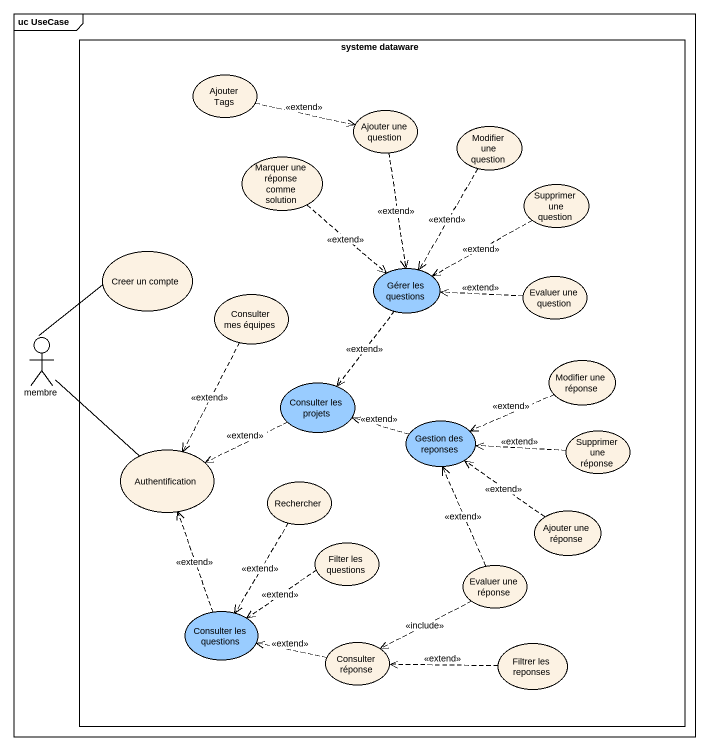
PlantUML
@startuml
mainframe uc UseCase
rectangle "systeme dataware" as systeme_dataware {
  usecase "Ajouter Tags" as Ajouter_Tags
  usecase "Ajouter une question" as Ajouter_une_question
  usecase "Modifier une question" as Modifier_une_question
  usecase "Marquer une réponse comme solution" as Marquer_une_réponse_comme
  usecase "Supprimer une question" as Supprimer_une_question
  usecase "Creer un compte" as Creer_un_compte
  usecase "Gérer les questions" as Gérer_les_questions #99CCFF
  usecase "Evaluer une question" as Evaluer_une_question
  usecase "Consulter mes équipes" as Consulter_mes_équipes
  usecase "Modifier une réponse" as Modifier_une_réponse
  usecase "Consulter les projets" as Consulter_les_projets #99CCFF
  usecase "Gestion des reponses" as Gestion_des_reponses #99CCFF
  usecase "Supprimer une réponse" as Supprimer_une_réponse
  usecase Authentification
  usecase Rechercher
  usecase "Ajouter une réponse" as Ajouter_une_réponse
  usecase "Filter les questions" as Filter_les_questions
  usecase "Evaluer une réponse" as Evaluer_une_réponse
  usecase "Consulter les questions" as Consulter_les_questions #99CCFF
  usecase "Consulter réponse" as Consulter_réponse
  usecase "Filtrer les reponses" as Filtrer_les_reponses
}
actor membre
Ajouter_Tags .right.> Ajouter_une_question : <<extend>>
Ajouter_une_question ..> Gérer_les_questions : <<extend>>
Modifier_une_question ..> Gérer_les_questions : <<extend>>
Marquer_une_réponse_comme ..> Gérer_les_questions : <<extend>>
Supprimer_une_question .left.> Gérer_les_questions : <<extend>>
Gérer_les_questions ..> Consulter_les_projets : <<extend>>
Evaluer_une_question .left.> Gérer_les_questions : <<extend>>
Consulter_mes_équipes ..> Authentification : <<extend>>
membre -up- Creer_un_compte
membre -- Authentification
Modifier_une_réponse .left.> Gestion_des_reponses : <<extend>>
Consulter_les_projets .left.> Authentification : <<extend>>
Gestion_des_reponses .left.> Consulter_les_projets : <<extend>>
Supprimer_une_réponse .left.> Gestion_des_reponses : <<extend>>
Rechercher ..> Consulter_les_questions : <<extend>>
Ajouter_une_réponse .up.> Gestion_des_reponses : <<extend>>
Filter_les_questions .left.> Consulter_les_questions : <<extend>>
Evaluer_une_réponse .up.> Gestion_des_reponses : <<extend>>
Evaluer_une_réponse .left.> Consulter_réponse : <<include>>
Consulter_les_questions .up.> Authentification : <<extend>>
Consulter_réponse .left.> Consulter_les_questions : <<extend>>
Filtrer_les_reponses .left.> Consulter_réponse : <<extend>>
@enduml
